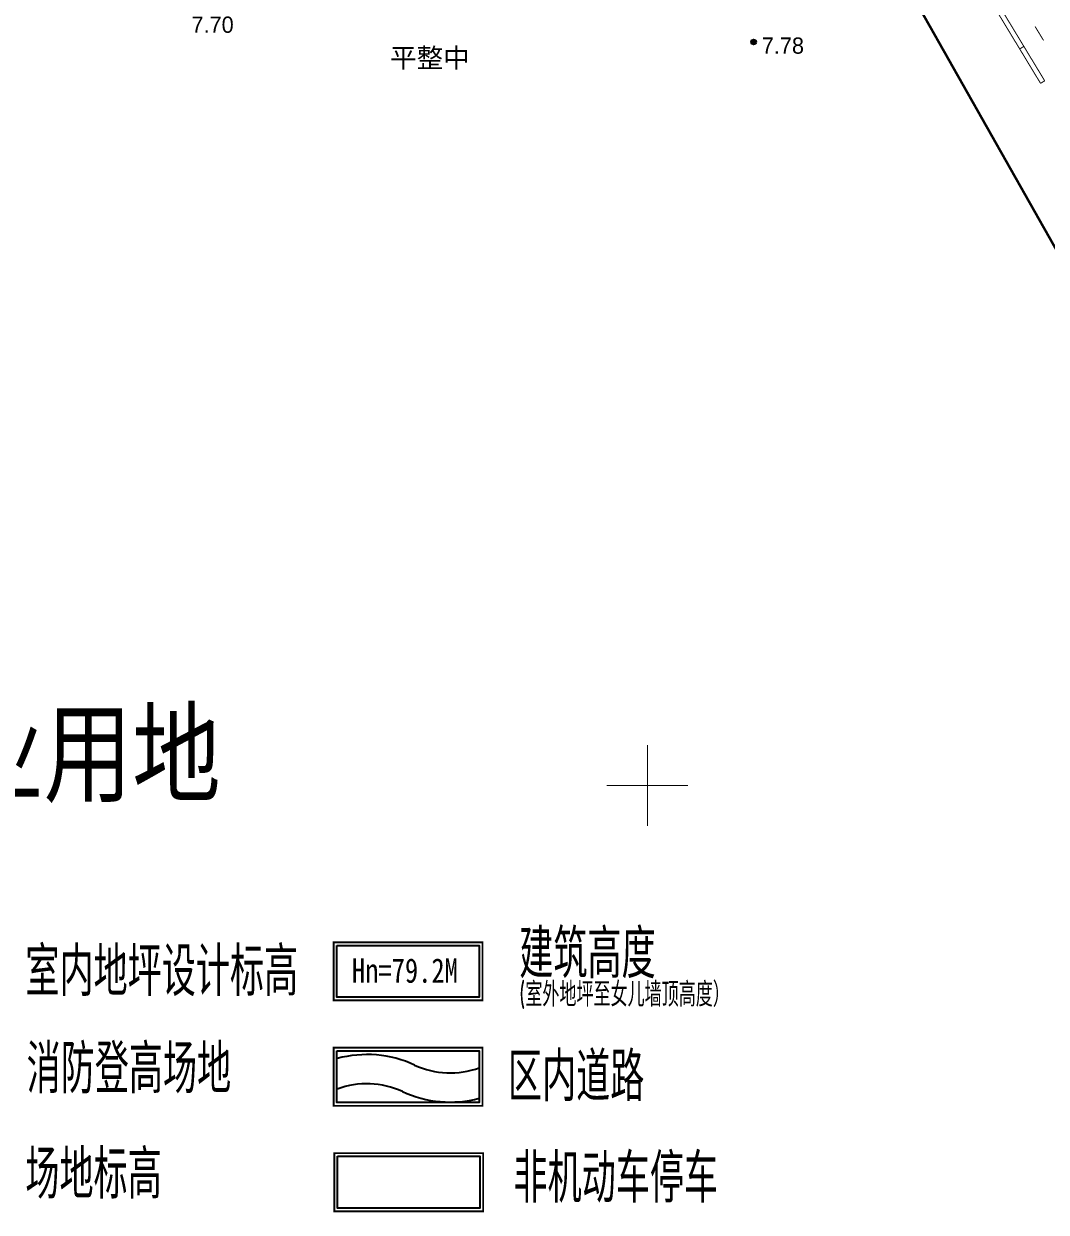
# Model space of a CAD drawing. Extents: x -83084 to 31773731, y -158416 to 241421036.
# Drawn here: x 32261.6 to 32324.6, y 241073.7 to 241146.9 of the extents above; entities that cross this region are included whole.
import ezdxf
from ezdxf.enums import TextEntityAlignment as Align
from ezdxf.xclip import XClip

# ---------------------------------------------------------------- set-up
doc = ezdxf.new("R2010")
doc.units = 0
doc.header["$LTSCALE"] = 1000
doc.header["$MEASUREMENT"] = 0
doc.header["$XCLIPFRAME"] = 0
for name, pattern in [('10010', [0]), ('2', [0]), ('677', [0]), ('721120', [0])]:
    doc.linetypes.add(name, pattern=pattern)
doc.layers.add('A-ANNO-TABS-TEXT', color=7, linetype='Continuous', lineweight=15)
for name, color, linetype in [('PUB_TEXT', 7, 'Continuous'), ('Road_2', 134, 'Continuous'), ('规划道路边线', 165, 'Continuous')]:
    doc.layers.add(name, color=color, linetype=linetype)
doc.layers.add('地形', color=7, linetype='Continuous', true_color=0x323232)
doc.styles.add('DIM_3-1', font='tssdeng.shx', dxfattribs={"width": 0.7, "height": 3, "bigfont": 'hztxt.shx'})
doc.styles.add('DMHT', font='')
doc.styles.add('GKST', font='')
doc.styles.add('黑体', font='simhei.ttf')
doc.styles.get('DMHT').set_extended_font_data('方正细等线简体')
doc.styles.get('GKST').set_extended_font_data('方正细等线简体')

# ---------------------------------------------------------------- blocks, each defined once
blk = doc.blocks.new('jjjg')
at = {"layer": 'PUB_TEXT', "color": 8, "style": '黑体', "width": 0.8}
blk.add_text(' 商业用地', height=5, dxfattribs=at).set_placement((453.151, 71.77))
blk = doc.blocks.new('904')
at = {"linetype": '2'}
h = blk.add_hatch(color=0, dxfattribs=at)
edge = h.paths.add_edge_path(flags=0)
edge.add_arc((0, 0), 0.3, 0, 360)
at = {"color": 0, "linetype": 'Continuous', "lineweight": -3}
for radius in [0.3, 0.15]:
    blk.add_circle((0, 0), radius, dxfattribs=at)
blk = doc.blocks.new('ysdx12')
at = {"layer": '地形', "linetype": 'Continuous', "lineweight": -3, "ltscale": 0.5, "const_width": 0.06}
for points in [[(300.406, 27.175), (274.717, 69.592)], [(300.149, 27.019), (274.46, 69.437)], [(300.334, 29.665), (299.816, 30.514)], [(299.121, 29.296), (298.865, 29.14)], [(300.406, 27.175), (300.149, 27.019)], [(300.406, 27.175), (300.149, 27.019)]]:
    blk.add_lwpolyline(points, dxfattribs=at)
at = {"layer": '地形', "linetype": '677', "lineweight": -3, "ltscale": 0.5, "const_width": 0.06}
blk.add_lwpolyline([(300.406, 27.175), (274.717, 69.592)], dxfattribs=at)
at = {"layer": '地形', "linetype": '721120', "lineweight": -3, "ltscale": 0.5, "const_width": 0.15}
blk.add_lwpolyline([(288.72, 38.681), (308.778, 3.233), (310.944, -0.605), (313.099, -4.45), (315.244, -8.3), (317.38, -12.155), (319.505, -16.016), (321.619, -19.883), (323.724, -23.755), (325.818, -27.634), (325.928, -27.839)], dxfattribs=at)
at = {"layer": '地形', "linetype": '10010', "lineweight": -3, "ltscale": 0.5, "const_width": 0.06}
for points in [[(275.928, -18.733), (275.928, -13.733)], [(273.428, -16.233), (278.428, -16.233)]]:
    blk.add_lwpolyline(points, dxfattribs=at)
at = {"layer": '地形', "style": 'GKST'}
blk.add_text('平整中', height=1.2, dxfattribs=at).set_placement((260.075, 27.623), align=Align.BOTTOM_LEFT)
blk.add_wipeout([(247.841, 31.253), (250.416, 31.253), (250.416, 30.003), (247.841, 30.003)]).dxf.layer = '地形'
at = {"layer": '地形', "style": 'DMHT'}
blk.add_text('7.70', height=1, dxfattribs=at).set_placement((247.841, 31.133), align=Align.TOP_LEFT)
blk.add_wipeout([(282.973, 29.965), (285.548, 29.965), (285.548, 28.715), (282.973, 28.715)]).dxf.layer = '地形'
at = {"layer": '地形', "linetype": 'Continuous', "xscale": 0.5, "yscale": 0.5}
blk.add_blockref('904', (282.473, 29.565), dxfattribs=at)
at = {"layer": '地形', "style": 'DMHT'}
blk.add_text('7.78', height=1, dxfattribs=at).set_placement((282.973, 29.845), align=Align.TOP_LEFT)
blk = doc.blocks.new('ghdlbx')
at = {"layer": '规划道路边线', "linetype": '721120', "lineweight": -3, "ltscale": 0.5, "const_width": 0.15}
blk.add_lwpolyline([(288.72, 38.681), (308.778, 3.233), (310.944, -0.605), (313.099, -4.45), (315.244, -8.3), (317.38, -12.155), (319.505, -16.016), (321.619, -19.883), (323.724, -23.755), (325.818, -27.634), (325.928, -27.839)], dxfattribs=at)

msp = doc.modelspace()

# ---------------------------------------------------------------- linework, layer by layer
at = {"const_width": 0.118}
for points in [[(32280.678, 241090.348), (32289.844, 241090.348), (32289.844, 241086.766), (32280.678, 241086.766)], [(32280.678, 241083.852), (32289.844, 241083.852), (32289.844, 241080.27), (32280.678, 241080.27)], [(32280.716, 241077.356), (32289.882, 241077.356), (32289.882, 241073.774), (32280.716, 241073.774)]]:
    msp.add_lwpolyline(points, close=True, dxfattribs=at)
for points in [[(32280.875, 241090.151), (32289.647, 241090.151), (32289.647, 241086.963), (32280.875, 241086.963)], [(32280.875, 241083.655), (32289.647, 241083.655), (32289.647, 241080.467), (32280.875, 241080.467)], [(32280.913, 241077.16), (32289.685, 241077.16), (32289.685, 241073.971), (32280.913, 241073.971)]]:
    msp.add_lwpolyline(points, close=True)
at = {"layer": 'Road_2'}
for centre, radius, start, end in [((32282.726, 241076.42), 7.007, 65.24882, 105.13617), ((32287.857, 241087.548), 5.247, 245.24882, 289.95243), ((32282.726, 241076.42), 5.207, 65.24882, 110.57142), ((32287.857, 241087.548), 7.047, 245.24882, 284.7187)]:
    msp.add_arc(centre, radius, start, end, dxfattribs=at)

# ---------------------------------------------------------------- block references
at = {"layer": 'PUB_TEXT'}
ref = msp.add_blockref('jjjg', (31796.02, 241027.726), dxfattribs=at)
XClip(ref).set_block_clipping_path([(-13.0000000003, -5.0000000001), (531.4999999997, 405.4999999999)])

# ---------------------------------------------------------------- texts
at = {"layer": 'A-ANNO-TABS-TEXT', "style": 'DIM_3-1', "width": 0.7}
for s, height, p in [('建筑高度', 3, (32292.109, 241088.127)), ('室内地坪设计标高', 3, (32261.683, 241087.037)), ('(室外地坪至女儿墙顶高度）', 1.5, (32292.109, 241086.38)), ('消防登高场地', 3, (32261.759, 241081.039)), ('区内道路', 3, (32291.414, 241080.559)), ('场地标高', 3, (32261.683, 241074.543)), ('非机动车停车', 3, (32291.753, 241074.304))]:
    msp.add_text(s, height=height, dxfattribs=at).set_placement(p)
at = {"layer": 'PUB_TEXT', "color": 1, "style": '黑体', "oblique": 360, "width": 0.8}
msp.add_text('Hn=79.2M', height=1.5, dxfattribs=at).set_placement((32281.798, 241087.855))

# ---------------------------------------------------------------- next in the draw order: block references
ref = msp.add_blockref('ysdx12', (32024.072, 241116.233))
XClip(ref).set_block_clipping_path([(-272.4682125144, -93.5070921242), (303.3494281587, 310.7769526536)])

# ---------------------------------------------------------------- next in the draw order: block references
ref = msp.add_blockref('ghdlbx', (32024.072, 241116.233))
XClip(ref).set_block_clipping_path([(-228.0520679788, -93.5070920873), (303.447932021, 316.9929079127)])

doc.saveas('drawing.dxf')
